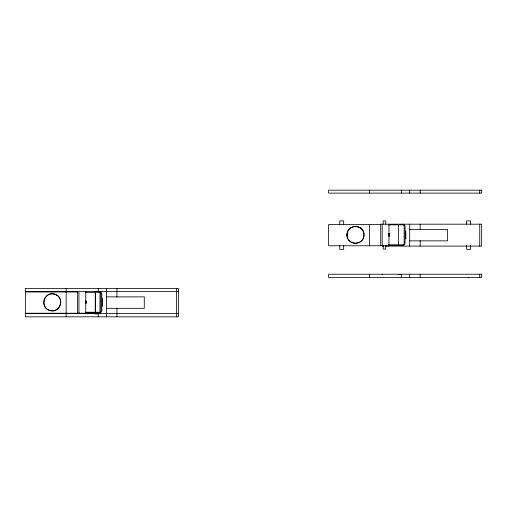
<?xml version="1.0" encoding="UTF-8"?>
<svg xmlns="http://www.w3.org/2000/svg" width="507" height="507" viewBox="0 0 507 507"><rect width="100%" height="100%" fill="white"/><g stroke="black" fill="none" stroke-linecap="round" stroke-linejoin="round"><path stroke-width="0.76" d="M346.997 234.874C346.585 223.942 364.425 223.942 364.013 234.874C364.425 245.8 346.585 245.8 346.997 234.874L347.295 237.073M353.303 226.661L355.508 226.369M380.377 224.189L481.65 224.189L481.644 246.098L385.314 246.098M388.286 224.842L403.198 224.842M409.7 229.418L447.523 229.418L447.523 240.863L409.7 240.863M388.286 244.792L403.198 244.792M380.377 245.445L382.734 245.445M388.242 245.445L403.312 245.445A2.833 2.003 -90 0 0 405.087 242.828L405.087 226.8A2.833 2.003 -90 0 0 403.312 224.189M382.481 245.775L388.977 245.775L388.977 224.189M382.227 246.098L383.805 246.098M401.512 274.553L398.21 274.553L398.21 274.224M98.269 291.316L94.967 291.316L94.967 291.645M178.401 291.645L25.35 291.645L25.35 288.375L178.407 288.375L178.407 316.824L25.35 316.824L25.35 313.554L178.401 313.554M85.734 292.298L99.955 292.298L99.955 312.249L85.734 312.249M106.457 296.874L144.286 296.874L144.286 308.326L106.457 308.326M77.134 312.901L79.498 312.901M85.233 312.901L100.075 312.901A2.833 2.003 -90 0 0 101.844 310.284L101.844 294.263A2.833 2.003 -90 0 0 100.075 291.645M79.244 313.231L85.734 313.231L85.734 291.645M98.269 313.884L94.967 313.884L94.967 313.554M54.464 294.111C44.02 290.885 39.4 308.117 50.06 310.55C60.51 313.776 65.13 296.544 54.464 294.111L56.518 294.966M85.544 301.019L85.765 301.158A1.306 0.925 -90 0 1 85.917 303.224L85.721 303.42A1.306 0.925 -90 0 1 85.493 303.547M359.755 227.51L361.516 228.86M479.742 190.176L479.742 193.116M479.742 224.189L479.742 246.098M479.742 274.224L479.742 277.494M470.528 224.075L470.528 220.919L466.605 220.919L466.605 224.075M470.528 245.42L470.528 249.368L466.605 249.368L466.605 245.42M420.164 190.176L420.164 193.116M420.164 224.189L420.164 229.665M420.164 240.622L420.164 246.098M420.164 274.224L420.164 277.494M409.7 190.176L409.7 193.116M409.7 224.189L409.7 246.098M409.7 274.224L409.7 277.494M405.853 231.053L405.853 238.905M401.512 190.176L401.512 193.116M401.512 274.224L401.512 277.494M398.496 224.842L398.496 244.792M385.751 224.189L385.751 220.919L383.14 220.919L383.14 224.189M385.751 245.775L385.751 249.045L383.14 249.045L383.14 245.775M382.227 274.224L382.227 274.553M382.183 224.842L382.183 244.792M369.388 190.176L369.388 193.116M369.388 224.512L369.388 245.775M369.388 274.224L369.388 277.494M343.676 224.867L343.676 220.919L339.753 220.919L339.753 224.867M343.676 245.42L343.676 249.368L339.753 249.368L339.753 245.42M176.506 288.375L176.506 316.824M116.927 288.375L116.927 297.121M116.927 308.079L116.927 316.824M106.457 288.375L106.457 316.824M102.61 298.509L102.61 306.361M98.269 288.375L98.269 291.645M98.269 313.554L98.269 316.824M95.544 292.298L95.544 312.249M95.253 292.298L95.253 312.249M78.94 292.298L78.94 312.249M66.144 288.375L66.144 291.645M66.144 291.969L66.144 313.231M66.144 313.554L66.144 316.824M389.693 233.543A1.306 0.925 -90 0 0 388.983 234.779A1.306 0.925 -90 0 0 389.642 236.072A1.306 0.925 -90 0 1 389.034 234.779A1.306 0.925 -90 0 1 389.744 233.543M388.546 233.505A1.306 0.925 -90 0 1 388.787 233.562L389.008 233.702A1.306 0.925 -90 0 1 389.154 235.768L388.964 235.964A1.306 0.925 -90 0 1 388.736 236.091M402.387 224.189A2.833 2.003 -90 0 1 404.161 226.8L404.161 242.828A2.833 2.003 -90 0 1 402.387 245.445M86.228 303.389A1.306 0.925 -90 0 1 85.803 302.064A1.306 0.925 -90 0 1 86.501 301M99.15 291.645A2.833 2.003 -90 0 1 100.918 294.263L100.918 310.284A2.833 2.003 -90 0 1 99.15 312.901M468.417 277.43L468.645 277.716L468.417 277.43M481.65 190.176L328.593 190.176L328.593 193.116L481.65 193.116L481.644 190.176M380.719 224.512L328.593 224.512L328.593 245.775L380.719 245.775L380.719 224.512M481.65 274.224L328.593 274.224L328.593 277.494L481.65 277.494L481.644 274.224M77.476 291.969L25.35 291.969L25.35 313.231L77.476 313.231L77.476 291.969M351.243 242.257A8.524 8.524 0 0 0 364.032 234.874A8.524 8.524 0 0 0 351.243 227.491A8.524 8.524 0 0 0 351.243 242.257M48 309.714A8.524 8.524 0 0 0 60.789 302.33A8.524 8.524 0 0 0 48 294.947A8.524 8.524 0 0 0 48 309.714"/></g></svg>
